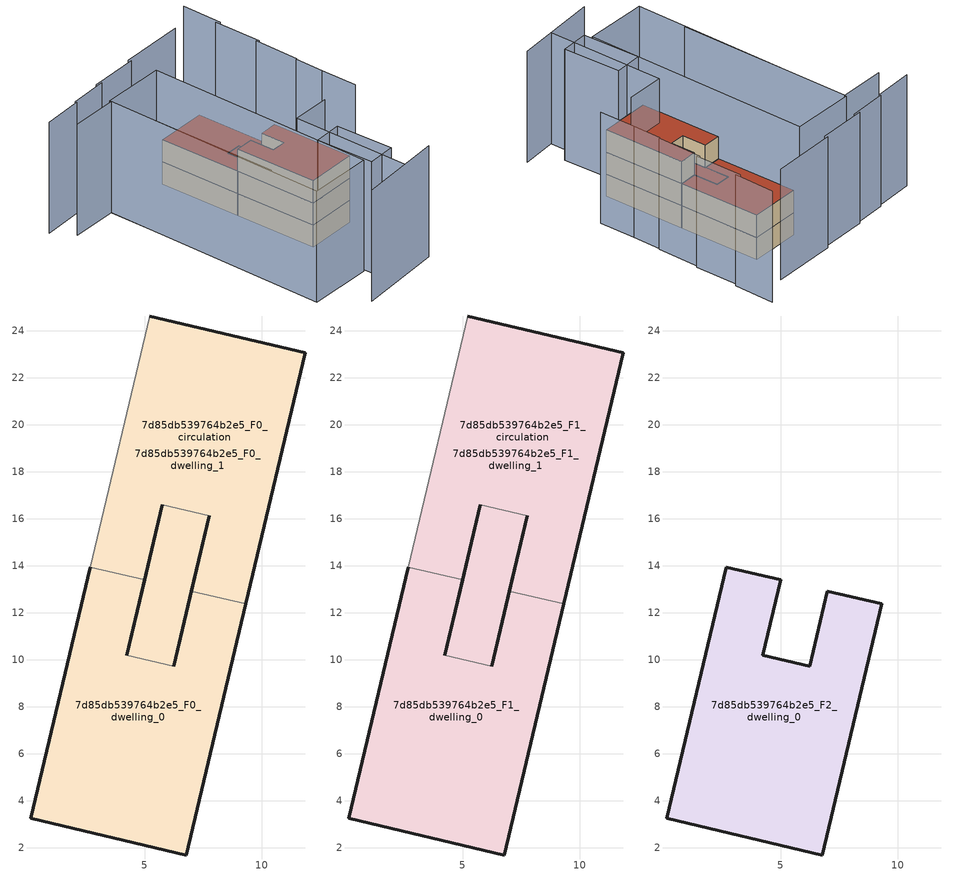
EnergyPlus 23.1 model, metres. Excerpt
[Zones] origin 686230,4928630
7d85db539764b2e5_F0_dwelling_0
 floor ground (EU_floor_Construction): 9.32,12.38 6.78,1.69 0.15,3.27 2.68,13.95 5,13.4 4.24,10.19 6.23,9.72 6.99,12.93 z0; 7.75,16.13 6.99,12.93 6.23,9.72 4.24,10.19 5.76,16.6 z0
 wall outside (EU_wall_Construction): 6.99,12.93 6.23,9.72 / 4.24,10.19 5,13.4 / 2.68,13.95 0.15,3.27 6.78,1.69 9.32,12.38 z0:3
 wall to 7d85db539764b2e5_F0_dwelling_1 (EU_wall_Construction): 9.32,12.38 6.99,12.93 / 5,13.4 2.68,13.95 z0:3
 wall to 7d85db539764b2e5_F0_circulation (EU_wall_Construction): 6.23,9.72 4.24,10.19 z0:3
7d85db539764b2e5_F0_dwelling_1
 floor ground (EU_floor_Construction): 11.85,23.06 9.32,12.38 6.99,12.93 7.75,16.13 5.76,16.6 5,13.4 2.68,13.95 5.22,24.63 z0; 7.75,16.13 6.99,12.93 6.23,9.72 4.24,10.19 5,13.4 5.76,16.6 z0
 wall outside (EU_wall_Construction): 5,13.4 5.76,16.6 / 7.75,16.13 6.99,12.93 / 9.32,12.38 11.85,23.06 5.22,24.63 z0:3
 wall adiabatic (EU_wall_Construction): 5.22,24.63 2.68,13.95 z0:3
 wall to 7d85db539764b2e5_F0_circulation (EU_wall_Construction): 5.76,16.6 7.75,16.13 z0:3
7d85db539764b2e5_F0_circulation
 floor ground (EU_floor_Construction): 9.32,12.38 6.78,1.69 0.15,3.27 2.68,13.95 5,13.4 4.24,10.19 6.23,9.72 6.99,12.93 z0; 7.75,16.13 6.99,12.93 6.23,9.72 4.24,10.19 5.27,14.51 5.76,16.6 z0; 11.85,23.06 9.32,12.38 6.99,12.93 7.75,16.13 5.76,16.6 5,13.4 2.68,13.95 5.22,24.63 z0
 wall outside (EU_wall_Construction): 5.76,16.6 4.24,10.19 / 6.23,9.72 7.75,16.13 z0:3
7d85db539764b2e5_F1_dwelling_0
 floor outside (EU_floor_Construction): 9.32,12.38 6.78,1.69 0.15,3.27 2.68,13.95 5,13.4 4.24,10.19 6.23,9.72 6.99,12.93 z3
 floor to 7d85db539764b2e5_F0_dwelling_0 (EU_floor_Construction): 7.75,16.13 6.99,12.93 6.23,9.72 4.24,10.19 5.76,16.6 z3
 wall outside (EU_wall_Construction): 6.99,12.93 6.23,9.72 / 4.24,10.19 5,13.4 / 2.68,13.95 0.15,3.27 6.78,1.69 9.32,12.38 z3:6
 wall to 7d85db539764b2e5_F1_dwelling_1 (EU_wall_Construction): 9.32,12.38 6.99,12.93 / 5,13.4 2.68,13.95 z3:6
 wall to 7d85db539764b2e5_F1_circulation (EU_wall_Construction): 6.23,9.72 4.24,10.19 z3:6
 roof outside (EU_floor_Construction): 6.23,9.72 6.99,12.93 7.75,16.13 5.76,16.6 4.24,10.19 z6
7d85db539764b2e5_F1_dwelling_1
 floor to 7d85db539764b2e5_F0_dwelling_1 (EU_floor_Construction): 11.85,23.06 9.32,12.38 6.99,12.93 7.75,16.13 5.76,16.6 5,13.4 2.68,13.95 5.22,24.63 z3; 7.75,16.13 6.99,12.93 6.23,9.72 4.24,10.19 5,13.4 5.76,16.6 z3
 wall outside (EU_wall_Construction): 5,13.4 5.76,16.6 / 7.75,16.13 6.99,12.93 / 9.32,12.38 11.85,23.06 5.22,24.63 z3:6
 wall adiabatic (EU_wall_Construction): 5.22,24.63 2.68,13.95 z3:6
 wall to 7d85db539764b2e5_F1_circulation (EU_wall_Construction): 5.76,16.6 7.75,16.13 z3:6
 roof outside (EU_roof_Construction): 9.32,12.38 11.85,23.06 5.22,24.63 2.68,13.95 5,13.4 5.76,16.6 7.75,16.13 6.99,12.93 z6; 6.23,9.72 6.99,12.93 7.75,16.13 5.76,16.6 5,13.4 4.24,10.19 z6
7d85db539764b2e5_F1_circulation
 floor to 7d85db539764b2e5_F0_circulation (EU_floor_Construction): 9.32,12.38 6.78,1.69 0.15,3.27 2.68,13.95 5,13.4 4.24,10.19 6.23,9.72 6.99,12.93 z3; 7.75,16.13 6.99,12.93 6.23,9.72 4.24,10.19 5.27,14.51 5.76,16.6 z3; 11.85,23.06 9.32,12.38 6.99,12.93 7.02,13.03 7.75,16.13 5.76,16.6 5,13.4 2.68,13.95 5.22,24.63 z3
 wall outside (EU_wall_Construction): 5.76,16.6 4.24,10.19 / 6.23,9.72 7.75,16.13 z3:6
 roof outside (EU_roof_Construction): 6.23,9.72 6.99,12.93 7.75,16.13 5.76,16.6 5.27,14.51 4.24,10.19 z6; 6.78,1.69 9.32,12.38 6.99,12.93 6.23,9.72 4.24,10.19 5,13.4 2.68,13.95 0.15,3.27 z6; 9.32,12.38 11.85,23.06 5.22,24.63 2.68,13.95 5,13.4 5.76,16.6 7.75,16.13 6.99,12.93 z6
7d85db539764b2e5_F2_dwelling_0
 floor to 7d85db539764b2e5_F1_dwelling_0 (EU_floor_Construction): 9.32,12.38 6.78,1.69 0.15,3.27 2.68,13.95 5,13.4 4.24,10.19 6.23,9.72 6.99,12.93 z6
 wall outside (EU_wall_Construction): 6.78,1.69 9.32,12.38 6.99,12.93 6.23,9.72 4.24,10.19 5,13.4 2.68,13.95 0.15,3.27 6.78,1.69 z6:9
 roof outside (EU_roof_Construction): 6.78,1.69 9.32,12.38 6.99,12.93 6.23,9.72 4.24,10.19 5,13.4 2.68,13.95 0.15,3.27 z9
shading: -7.5,-7.67 3.95,-9.57 / -0.86,-8.78 2.88,6.58 / 2.88,6.58 7.89,5.36 / 12.23,3.56 13.39,8.24 / 13.39,8.24 14.37,11.98 / -8.78,28.85 -2.77,27.35 / -2.77,27.35 -8.47,4.54 / 14.51,11.94 16.07,17.81 / 16.18,17.48 17.72,23.68 / 17.92,23.21 19.37,28.45 / 14.66,27.37 6.12,29.33 / 0.49,30.06 -4.55,31.09 / 6.12,28.97 -0.21,30.42 / -4.6,30.88 -9.75,31.95 / -1.98,-5.13 -0.41,2.43 / -0.41,2.43 3.27,1.66 / 3.27,1.66 1.7,-5.89 / 1.7,-5.89 -1.98,-5.13 / -10.31,-2.05 -2.71,27.59 / -2.71,27.59 5.5,25.49 / 5.5,25.49 -2.1,-4.15 / -2.1,-4.15 -10.31,-2.05 z0:15
[Building]
EU S2 Campaign: North Axis=0; Terrain=City; Solar Distribution=FullExterior
[Site:Location]
Bologna: Latitude=44.5; Longitude=11.25; Time Zone=1; Elevation=37
[SizingPeriod:WeatherFileDays]
AnnualSizingPeriod: Begin Month=1; Begin Day of Month=1; End Month=12; End Day of Month=31; Day of Week for Start Day=Monday; Use Weather File Daylight Saving Period=No; Use Weather File Rain and Snow Indicators=No
[MATERIAL]
EU_InternalMass_Material: Roughness=MediumRough; Thickness=0.1; Conductivity=1; Density=1800; Specific Heat=900; Thermal Absorptance=0.9; Solar Absorptance=0.7; Visible Absorptance=0.7
[MATERIAL:NOMASS] Roughness=MediumRough; Thermal Absorptance=0.9; Solar Absorptance=0.7; Visible Absorptance=0.7
Name | Thermal Resistance
EU_wall_NoMass | 0.937881
EU_roof_NoMass | 0.548572
EU_floor_NoMass | 0.71348
[CONSTRUCTION]
EU_wall_Construction: EU_wall_NoMass
EU_roof_Construction: EU_roof_NoMass
EU_floor_Construction: EU_floor_NoMass
EU_InternalMass_Construction: EU_InternalMass_Material
[ZONE] Type=1; Multiplier=1; Ceiling Height=autocalculate; Floor Area=autocalculate; Part of Total Floor Area=Yes
Name | Volume
7d85db539764b2e5_F0_dwelling_0 | 244.776
7d85db539764b2e5_F1_dwelling_0 | 244.775
7d85db539764b2e5_F2_dwelling_0 | 204.353
7d85db539764b2e5_F0_dwelling_1; 7d85db539764b2e5_F1_dwelling_1 | 244.774
7d85db539764b2e5_F0_circulation; 7d85db539764b2e5_F1_circulation | 449.128
[INTERNALMASS] Construction=EU_InternalMass_Construction
Name | Zone or ZoneList | Surface Area
7d85db539764b2e5_F0_dwelling_0_EU_InternalMass | 7d85db539764b2e5_F0_dwelling_0 | 68.1176
7d85db539764b2e5_F0_dwelling_1_EU_InternalMass | 7d85db539764b2e5_F0_dwelling_1 | 68.1176
7d85db539764b2e5_F1_dwelling_0_EU_InternalMass | 7d85db539764b2e5_F1_dwelling_0 | 68.1176
7d85db539764b2e5_F1_dwelling_1_EU_InternalMass | 7d85db539764b2e5_F1_dwelling_1 | 68.1176
7d85db539764b2e5_F2_dwelling_0_EU_InternalMass | 7d85db539764b2e5_F2_dwelling_0 | 149.309
[OTHEREQUIPMENT] Fuel Type=Electricity; Design Level Calculation Method=Watts/Area; Power per Zone Floor Area=1; Fraction Latent=0; Fraction Radiant=0; Fraction Lost=0; Carbon Dioxide Generation Rate=0; EndUse Subcategory=EU_Step8_InternalGains
Name | Zone or ZoneList or Space or SpaceList | Schedule
EU_Step8_InternalGain_7d85db539764b2e5_F0_dwelling_0_f000 | 7d85db539764b2e5_F0_dwelling_0 | EU_Step8_GainSchedule_7d85db539764b2e5_F0_dwelling_0_f000
EU_Step8_InternalGain_7d85db539764b2e5_F0_dwelling_1_f000 | 7d85db539764b2e5_F0_dwelling_1 | EU_Step8_GainSchedule_7d85db539764b2e5_F0_dwelling_1_f000
EU_Step8_InternalGain_7d85db539764b2e5_F1_dwelling_0_f000 | 7d85db539764b2e5_F1_dwelling_0 | EU_Step8_GainSchedule_7d85db539764b2e5_F1_dwelling_0_f000
EU_Step8_InternalGain_7d85db539764b2e5_F1_dwelling_1_f000 | 7d85db539764b2e5_F1_dwelling_1 | EU_Step8_GainSchedule_7d85db539764b2e5_F1_dwelling_1_f000
EU_Step8_InternalGain_7d85db539764b2e5_F2_dwelling_0_f000 | 7d85db539764b2e5_F2_dwelling_0 | EU_Step8_GainSchedule_7d85db539764b2e5_F2_dwelling_0_f000
[ZONEINFILTRATION:DESIGNFLOWRATE] Schedule=EU_AlwaysOn; Design Flow Rate Calculation Method=Flow/Area; Flow Rate per Floor Area=0.0005; Constant Term Coefficient=1; Temperature Term Coefficient=0; Velocity Term Coefficient=0; Velocity Squared Term Coefficient=0
Name | Zone or ZoneList or Space or SpaceList
EU_Circulation_Infiltration_7d85db539764b2e5_F0_circulation | 7d85db539764b2e5_F0_circulation
EU_Circulation_Infiltration_7d85db539764b2e5_F1_circulation | 7d85db539764b2e5_F1_circulation
[ZONEVENTILATION:DESIGNFLOWRATE] Schedule=EU_AlwaysOn; Design Flow Rate Calculation Method=AirChanges/Hour; Air Changes per Hour=0.687892; Ventilation Type=Natural; Fan Pressure Rise=0; Fan Total Efficiency=1; Constant Term Coefficient=1; Temperature Term Coefficient=0; Velocity Term Coefficient=0; Velocity Squared Term Coefficient=0; Minimum Indoor Temperature=-100; Maximum Indoor Temperature=100; Delta Temperature=-100; Minimum Outdoor Temperature=-100; Maximum Outdoor Temperature=100; Maximum Wind Speed=40
Name | Zone or ZoneList or Space or SpaceList
EU_ConstantAir_7d85db539764b2e5_F0_dwelling_0 | 7d85db539764b2e5_F0_dwelling_0
EU_ConstantAir_7d85db539764b2e5_F0_dwelling_1 | 7d85db539764b2e5_F0_dwelling_1
EU_ConstantAir_7d85db539764b2e5_F1_dwelling_0 | 7d85db539764b2e5_F1_dwelling_0
EU_ConstantAir_7d85db539764b2e5_F1_dwelling_1 | 7d85db539764b2e5_F1_dwelling_1
EU_ConstantAir_7d85db539764b2e5_F2_dwelling_0 | 7d85db539764b2e5_F2_dwelling_0
[HVACTEMPLATE:THERMOSTAT] Constant Heating Setpoint=20; Constant Cooling Setpoint=50
EU_HeatOnly_7d85db539764b2e5_F0_dwelling_0; EU_HeatOnly_7d85db539764b2e5_F0_dwelling_1; EU_HeatOnly_7d85db539764b2e5_F1_dwelling_0; EU_HeatOnly_7d85db539764b2e5_F1_dwelling_1; EU_HeatOnly_7d85db539764b2e5_F2_dwelling_0
[HVACTEMPLATE:ZONE:IDEALLOADSAIRSYSTEM] System Availability Schedule=EU_AlwaysOn; Maximum Heating Supply Air Temperature=50; Minimum Cooling Supply Air Temperature=13; Maximum Heating Supply Air Humidity Ratio=0.0156; Minimum Cooling Supply Air Humidity Ratio=0.0077; Heating Limit=NoLimit; Cooling Limit=NoLimit; Heating Availability Schedule=EU_AlwaysOn; Cooling Availability Schedule=EU_CoolingOff; Dehumidification Control Type=ConstantSensibleHeatRatio; Cooling Sensible Heat Ratio=0.7; Dehumidification Setpoint=60; Humidification Control Type=None; Humidification Setpoint=30; Outdoor Air Method=None; Outdoor Air Flow Rate per Person=0.00944; Outdoor Air Flow Rate per Zone Floor Area=0; Outdoor Air Flow Rate per Zone=0; Demand Controlled Ventilation Type=None; Outdoor Air Economizer Type=NoEconomizer; Heat Recovery Type=None; Sensible Heat Recovery Effectiveness=0.7; Latent Heat Recovery Effectiveness=0.65
Name | Template Thermostat
7d85db539764b2e5_F0_dwelling_0 | EU_HeatOnly_7d85db539764b2e5_F0_dwelling_0
7d85db539764b2e5_F0_dwelling_1 | EU_HeatOnly_7d85db539764b2e5_F0_dwelling_1
7d85db539764b2e5_F1_dwelling_0 | EU_HeatOnly_7d85db539764b2e5_F1_dwelling_0
7d85db539764b2e5_F1_dwelling_1 | EU_HeatOnly_7d85db539764b2e5_F1_dwelling_1
7d85db539764b2e5_F2_dwelling_0 | EU_HeatOnly_7d85db539764b2e5_F2_dwelling_0
[SIZING:ZONE] Zone Cooling Design Supply Air Temperature Input Method=SupplyAirTemperature; Zone Cooling Design Supply Air Temperature=13; Zone Heating Design Supply Air Temperature Input Method=SupplyAirTemperature; Zone Heating Design Supply Air Temperature=50; Zone Cooling Design Supply Air Humidity Ratio=0.008; Zone Heating Design Supply Air Humidity Ratio=0.008; Cooling Design Air Flow Method=DesignDay; Cooling Design Air Flow Rate=0; Cooling Minimum Air Flow per Zone Floor Area=0.000762; Cooling Minimum Air Flow=0; Cooling Minimum Air Flow Fraction=0.2; Heating Design Air Flow Method=DesignDay; Heating Design Air Flow Rate=0; Heating Maximum Air Flow per Zone Floor Area=0.002032; Heating Maximum Air Flow=0.141576; Heating Maximum Air Flow Fraction=0.3; Account for Dedicated Outdoor Air System=No; Dedicated Outdoor Air System Control Strategy=NeutralSupplyAir; Dedicated Outdoor Air Low Setpoint Temperature for Design=autosize; Dedicated Outdoor Air High Setpoint Temperature for Design=autosize; Zone Load Sizing Method=Sensible Load Only No Latent Load; Zone Latent Cooling Design Supply Air Humidity Ratio Input Method=HumidityRatioDifference; Zone Cooling Design Supply Air Humidity Ratio Difference=0.005; Zone Latent Heating Design Supply Air Humidity Ratio Input Method=HumidityRatioDifference; Zone Humidification Design Supply Air Humidity Ratio Difference=0.005
7d85db539764b2e5_F0_dwelling_0; 7d85db539764b2e5_F0_dwelling_1; 7d85db539764b2e5_F1_dwelling_0; 7d85db539764b2e5_F1_dwelling_1; 7d85db539764b2e5_F2_dwelling_0
[SCHEDULE:CONSTANT]
Name | Hourly Value
EU_AlwaysOn | 1
EU_CoolingOff | 0
[SCHEDULE:FILE] Column Number=1; Rows to Skip at Top=0; Number of Hours of Data=8760; Column Separator=Comma; Interpolate to Timestep=No; Minutes per Item=60; Adjust Schedule for Daylight Savings=Yes
Name | File
EU_Step8_GainSchedule_7d85db539764b2e5_F0_dwelling_0_f000 | ../../schedules/7d85db539764b2e5/7d85db539764b2e5_F0_dwelling_0_f000_gain.csv
EU_Step8_GainSchedule_7d85db539764b2e5_F0_dwelling_1_f000 | ../../schedules/7d85db539764b2e5/7d85db539764b2e5_F0_dwelling_1_f000_gain.csv
EU_Step8_GainSchedule_7d85db539764b2e5_F1_dwelling_0_f000 | ../../schedules/7d85db539764b2e5/7d85db539764b2e5_F1_dwelling_0_f000_gain.csv
EU_Step8_GainSchedule_7d85db539764b2e5_F1_dwelling_1_f000 | ../../schedules/7d85db539764b2e5/7d85db539764b2e5_F1_dwelling_1_f000_gain.csv
EU_Step8_GainSchedule_7d85db539764b2e5_F2_dwelling_0_f000 | ../../schedules/7d85db539764b2e5/7d85db539764b2e5_F2_dwelling_0_f000_gain.csv
